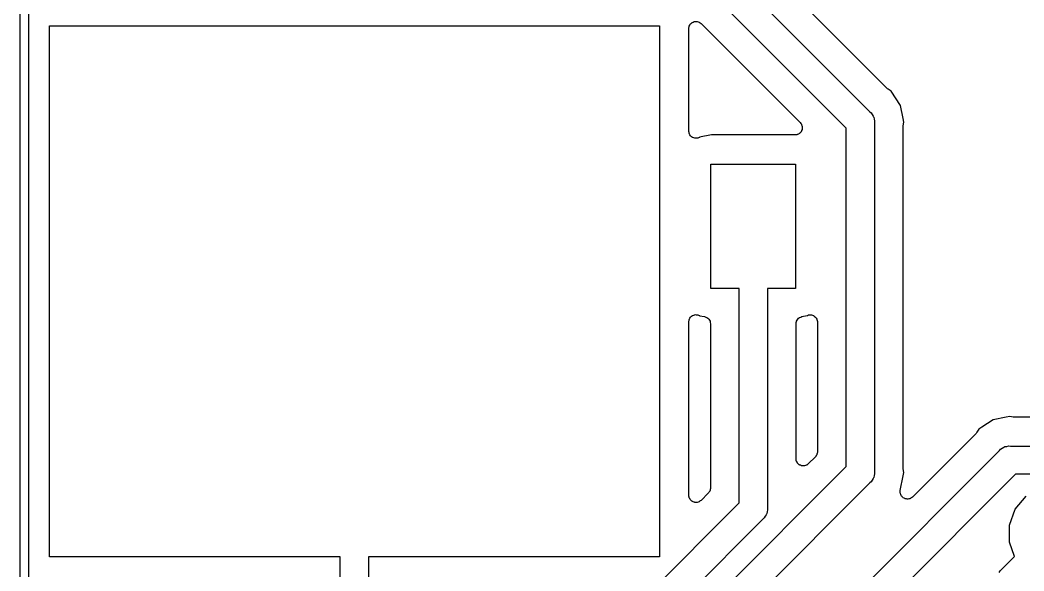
# Model space of a CAD drawing. Extents: x 92.1 to 192.1, y -135.1 to -45.9.
# Drawn here: x 92.12 to 109.9, y -118.01 to -108.26 of the extents above; entities that cross this region are included whole.
import ezdxf

# ---------------------------------------------------------------- set-up
doc = ezdxf.new("R2010")
doc.units = 0
doc.header["$MEASUREMENT"] = 0
doc.layers.add('BLACK', color=7, linetype='CONTINUOUS')

msp = doc.modelspace()

# ---------------------------------------------------------------- linework, layer by layer
at = {"layer": 'BLACK', "linetype": 'CONTINUOUS'}
for p, q in [((92.125, -135.007), (92.125, -45.9934)), ((92.275, -46.075), (92.275, -134.925)), ((107.474, -109.469), (102.641, -104.636)), ((102.096, -104.809), (107.169, -109.882)), ((106.75, -110.17), (101.677, -105.097)), ((92.644, -117.759), (92.644, -108.359)), ((92.644, -108.359), (103.444, -108.359)), ((103.444, -108.359), (103.444, -117.759)), ((103.964, -108.41), (103.967, -108.393)), ((103.964, -110.225), (103.964, -108.41)), ((103.967, -108.393), (103.969, -108.377)), ((103.969, -108.377), (103.971, -108.372)), ((103.971, -108.372), (103.972, -108.366)), ((103.972, -108.366), (103.98, -108.352)), ((103.98, -108.352), (103.987, -108.337)), ((103.987, -108.337), (103.991, -108.333)), ((103.991, -108.333), (103.994, -108.328)), ((103.994, -108.328), (104.007, -108.318)), ((104.007, -108.318), (104.019, -108.306)), ((104.019, -108.306), (104.024, -108.303)), ((104.024, -108.303), (104.028, -108.3)), ((104.028, -108.3), (104.044, -108.294)), ((104.044, -108.294), (104.059, -108.287)), ((104.059, -108.287), (104.064, -108.287)), ((104.064, -108.287), (104.069, -108.285)), ((104.069, -108.285), (104.086, -108.285)), ((104.086, -108.285), (104.103, -108.283)), ((104.103, -108.283), (104.108, -108.285)), ((104.108, -108.285), (104.113, -108.285)), ((104.113, -108.285), (104.129, -108.29)), ((104.129, -108.29), (104.145, -108.295)), ((104.145, -108.295), (104.15, -108.298)), ((104.15, -108.298), (104.155, -108.3)), ((104.155, -108.3), (104.168, -108.31)), ((104.168, -108.31), (104.181, -108.32)), ((104.181, -108.32), (105.936, -110.075)), ((107.485, -109.476), (107.474, -109.469)), ((107.494, -109.485), (107.485, -109.476)), ((107.546, -109.52), (107.494, -109.485)), ((107.714, -109.771), (107.546, -109.52)), ((107.76, -110.004), (107.714, -109.771)), ((107.169, -109.882), (107.194, -109.904)), ((107.194, -109.904), (107.211, -109.932)), ((107.211, -109.932), (107.23, -109.96)), ((107.23, -109.96), (107.233, -109.97)), ((107.233, -109.97), (107.239, -109.98)), ((107.239, -109.98), (107.244, -110.013)), ((107.773, -110.067), (107.76, -110.004)), ((107.76, -110.004), (107.76, -110.004)), ((105.936, -110.075), (105.946, -110.089)), ((105.946, -110.089), (105.957, -110.101)), ((105.957, -110.101), (105.958, -110.107)), ((105.958, -110.107), (105.962, -110.111)), ((105.962, -110.111), (105.966, -110.127)), ((105.966, -110.127), (105.972, -110.143)), ((105.972, -110.187), (105.97, -110.192)), ((105.972, -110.143), (105.972, -110.148)), ((105.972, -110.148), (105.973, -110.154)), ((105.973, -110.154), (105.972, -110.17)), ((105.972, -110.17), (105.972, -110.187)), ((106.75, -116.162), (106.75, -110.17)), ((107.244, -110.013), (107.253, -110.045)), ((107.253, -110.045), (107.25, -110.078)), ((107.25, -110.078), (107.25, -116.255)), ((107.758, -110.154), (107.76, -110.142)), ((107.758, -116.179), (107.758, -110.154)), ((107.76, -110.129), (107.773, -110.067)), ((107.76, -110.142), (107.76, -110.129)), ((103.965, -110.229), (103.964, -110.225)), ((103.965, -110.234), (103.965, -110.229)), ((103.969, -110.251), (103.965, -110.234)), ((103.972, -110.269), (103.969, -110.251)), ((103.974, -110.272), (103.972, -110.269)), ((103.975, -110.276), (103.974, -110.272)), ((103.985, -110.291), (103.975, -110.276)), ((103.994, -110.307), (103.985, -110.291)), ((103.997, -110.31), (103.994, -110.307)), ((104, -110.313), (103.997, -110.31)), ((104.014, -110.324), (104, -110.313)), ((104.028, -110.335), (104.014, -110.324)), ((104.032, -110.337), (104.028, -110.335)), ((104.035, -110.339), (104.032, -110.337)), ((104.053, -110.344), (104.035, -110.339)), ((104.069, -110.35), (104.053, -110.344)), ((104.074, -110.35), (104.069, -110.35)), ((104.078, -110.351), (104.074, -110.35)), ((104.096, -110.35), (104.078, -110.351)), ((104.113, -110.35), (104.096, -110.35)), ((104.117, -110.349), (104.113, -110.35)), ((104.122, -110.349), (104.117, -110.349)), ((104.138, -110.341), (104.122, -110.349)), ((104.155, -110.335), (104.138, -110.341)), ((104.156, -110.334), (104.155, -110.335)), ((104.368, -110.292), (104.156, -110.334)), ((105.847, -110.292), (104.368, -110.292)), ((105.863, -110.289), (105.847, -110.292)), ((105.879, -110.288), (105.863, -110.289)), ((105.885, -110.285), (105.879, -110.288)), ((105.89, -110.284), (105.885, -110.285)), ((105.904, -110.276), (105.89, -110.284)), ((105.919, -110.269), (105.904, -110.276)), ((105.923, -110.265), (105.919, -110.269)), ((105.928, -110.262), (105.923, -110.265)), ((105.939, -110.25), (105.928, -110.262)), ((105.951, -110.238), (105.939, -110.25)), ((105.953, -110.233), (105.951, -110.238)), ((105.957, -110.228), (105.953, -110.233)), ((105.962, -110.213), (105.957, -110.228)), ((105.969, -110.198), (105.962, -110.213)), ((105.97, -110.192), (105.969, -110.198)), ((104.356, -113.012), (104.356, -110.812)), ((104.356, -110.812), (105.856, -110.812)), ((105.856, -110.812), (105.856, -113.012)), ((104.856, -113.012), (104.356, -113.012)), ((104.856, -116.803), (104.856, -113.012)), ((105.856, -113.012), (105.356, -113.012)), ((105.356, -113.012), (105.356, -116.896)), ((103.969, -113.574), (103.972, -113.556)), ((103.972, -113.556), (103.974, -113.553)), ((103.974, -113.553), (103.975, -113.548)), ((103.975, -113.548), (103.985, -113.534)), ((103.985, -113.534), (103.994, -113.518)), ((103.994, -113.518), (103.997, -113.515)), ((103.997, -113.515), (104, -113.512)), ((104, -113.512), (104.014, -113.501)), ((104.014, -113.501), (104.028, -113.49)), ((104.028, -113.49), (104.032, -113.488)), ((104.032, -113.488), (104.035, -113.486)), ((104.035, -113.486), (104.053, -113.481)), ((104.053, -113.481), (104.069, -113.475)), ((104.069, -113.475), (104.074, -113.475)), ((104.074, -113.475), (104.078, -113.473)), ((104.078, -113.473), (104.096, -113.475)), ((104.096, -113.475), (104.113, -113.475)), ((104.113, -113.475), (104.117, -113.476)), ((104.117, -113.476), (104.122, -113.476)), ((104.122, -113.476), (104.138, -113.483)), ((104.138, -113.483), (104.155, -113.49)), ((104.155, -113.49), (104.156, -113.491)), ((104.156, -113.491), (104.245, -113.508)), ((104.245, -113.508), (104.265, -113.516)), ((104.265, -113.516), (104.284, -113.523)), ((104.284, -113.523), (104.285, -113.524)), ((104.285, -113.524), (104.286, -113.524)), ((104.286, -113.524), (104.302, -113.538)), ((104.302, -113.538), (104.318, -113.551)), ((104.318, -113.551), (104.319, -113.553)), ((104.319, -113.553), (104.32, -113.553)), ((104.32, -113.553), (104.33, -113.572)), ((105.882, -113.572), (105.892, -113.553)), ((105.892, -113.553), (105.893, -113.553)), ((105.893, -113.551), (105.909, -113.538)), ((105.893, -113.553), (105.893, -113.551)), ((105.909, -113.538), (105.925, -113.524)), ((105.925, -113.524), (105.926, -113.524)), ((105.926, -113.524), (105.927, -113.523)), ((105.927, -113.523), (105.947, -113.516)), ((105.947, -113.516), (105.966, -113.508)), ((105.966, -113.508), (106.06, -113.49)), ((106.06, -113.49), (106.068, -113.487)), ((106.068, -113.487), (106.085, -113.479)), ((106.085, -113.479), (106.089, -113.479)), ((106.089, -113.479), (106.093, -113.478)), ((106.093, -113.478), (106.111, -113.478)), ((106.111, -113.478), (106.129, -113.477)), ((106.129, -113.477), (106.133, -113.478)), ((106.133, -113.478), (106.137, -113.478)), ((106.137, -113.478), (106.154, -113.484)), ((106.154, -113.484), (106.171, -113.489)), ((106.171, -113.489), (106.175, -113.491)), ((106.175, -113.491), (106.178, -113.493)), ((106.178, -113.493), (106.192, -113.504)), ((106.192, -113.504), (106.207, -113.515)), ((106.207, -113.515), (106.209, -113.518)), ((106.209, -113.518), (106.212, -113.521)), ((106.212, -113.521), (106.221, -113.537)), ((106.221, -113.537), (106.231, -113.552)), ((106.231, -113.552), (106.232, -113.556)), ((106.232, -113.556), (106.234, -113.559)), ((106.234, -113.559), (106.237, -113.577)), ((103.964, -113.6), (103.965, -113.595)), ((103.964, -116.67), (103.964, -113.6)), ((103.965, -113.591), (103.969, -113.574)), ((103.965, -113.595), (103.965, -113.591)), ((104.33, -113.572), (104.34, -113.59)), ((104.34, -113.59), (104.34, -113.591)), ((104.34, -113.591), (104.341, -113.592)), ((104.341, -113.592), (104.344, -113.613)), ((104.344, -113.613), (104.348, -113.633)), ((104.348, -113.633), (104.348, -116.54)), ((105.864, -113.633), (105.867, -113.613)), ((105.864, -116.024), (105.864, -113.633)), ((105.867, -113.613), (105.87, -113.592)), ((105.87, -113.592), (105.871, -113.591)), ((105.871, -113.59), (105.882, -113.572)), ((105.871, -113.591), (105.871, -113.59)), ((106.237, -113.577), (106.242, -113.594)), ((106.242, -113.594), (106.241, -113.599)), ((106.241, -113.599), (106.242, -113.603)), ((106.242, -113.603), (106.242, -115.899)), ((109.352, -115.334), (109.154, -115.466)), ((109.585, -115.288), (109.352, -115.334)), ((109.647, -115.275), (109.585, -115.288)), ((109.585, -115.288), (109.585, -115.288)), ((109.71, -115.288), (109.647, -115.275)), ((109.722, -115.288), (109.71, -115.288)), ((109.735, -115.29), (109.722, -115.288)), ((111.027, -115.29), (109.735, -115.29)), ((109.101, -115.502), (109.066, -115.554)), ((109.154, -115.466), (109.101, -115.502)), ((109.154, -115.466), (109.154, -115.466)), ((109.05, -115.574), (107.924, -116.7)), ((109.057, -115.563), (109.05, -115.574)), ((109.066, -115.554), (109.057, -115.563)), ((109.463, -115.879), (109.484, -115.854)), ((109.484, -115.854), (109.513, -115.837)), ((109.513, -115.837), (109.54, -115.818)), ((109.54, -115.818), (109.551, -115.815)), ((109.551, -115.815), (109.561, -115.809)), ((109.561, -115.809), (109.593, -115.804)), ((109.593, -115.804), (109.625, -115.795)), ((109.625, -115.795), (109.658, -115.798)), ((109.658, -115.798), (111.103, -115.798)), ((105.866, -116.04), (105.864, -116.024)), ((105.868, -116.057), (105.866, -116.04)), ((106.205, -115.989), (106.08, -116.114)), ((106.208, -115.985), (106.205, -115.989)), ((106.212, -115.981), (106.208, -115.985)), ((106.221, -115.967), (106.212, -115.981)), ((106.23, -115.953), (106.221, -115.967)), ((106.232, -115.948), (106.23, -115.953)), ((106.234, -115.943), (106.232, -115.948)), ((106.237, -115.927), (106.234, -115.943)), ((106.242, -115.91), (106.237, -115.927)), ((106.242, -115.899), (106.241, -115.905)), ((106.241, -115.905), (106.242, -115.91)), ((106.252, -119.09), (109.463, -115.879)), ((104.225, -118.688), (106.75, -116.162)), ((105.87, -116.062), (105.868, -116.057)), ((105.871, -116.067), (105.87, -116.062)), ((105.88, -116.082), (105.871, -116.067)), ((105.887, -116.097), (105.88, -116.082)), ((105.891, -116.101), (105.887, -116.097)), ((105.893, -116.105), (105.891, -116.101)), ((105.906, -116.116), (105.893, -116.105)), ((105.918, -116.128), (105.906, -116.116)), ((105.923, -116.13), (105.918, -116.128)), ((105.927, -116.134), (105.923, -116.13)), ((105.943, -116.139), (105.927, -116.134)), ((105.958, -116.146), (105.943, -116.139)), ((105.963, -116.147), (105.958, -116.146)), ((105.969, -116.149), (105.963, -116.147)), ((105.985, -116.149), (105.969, -116.149)), ((106.002, -116.15), (105.985, -116.149)), ((106.007, -116.149), (106.002, -116.15)), ((106.013, -116.149), (106.007, -116.149)), ((106.028, -116.143), (106.013, -116.149)), ((106.044, -116.139), (106.028, -116.143)), ((106.049, -116.136), (106.044, -116.139)), ((106.054, -116.134), (106.049, -116.136)), ((106.067, -116.123), (106.054, -116.134)), ((106.08, -116.114), (106.067, -116.123)), ((107.76, -116.191), (107.758, -116.179)), ((107.76, -116.204), (107.76, -116.191)), ((107.773, -116.266), (107.76, -116.204)), ((109.751, -116.298), (106.484, -119.565)), ((107.211, -116.4), (107.194, -116.429)), ((107.23, -116.373), (107.211, -116.4)), ((107.233, -116.362), (107.23, -116.373)), ((107.239, -116.353), (107.233, -116.362)), ((107.244, -116.32), (107.239, -116.353)), ((107.253, -116.288), (107.244, -116.32)), ((107.25, -116.255), (107.253, -116.288)), ((107.709, -116.585), (107.76, -116.328)), ((107.76, -116.328), (107.773, -116.266)), ((107.76, -116.328), (107.76, -116.328)), ((111.01, -116.298), (109.751, -116.298)), ((104.34, -116.584), (104.337, -116.589)), ((104.343, -116.568), (104.34, -116.584)), ((104.347, -116.551), (104.343, -116.568)), ((104.348, -116.54), (104.347, -116.546)), ((104.347, -116.546), (104.347, -116.551)), ((107.169, -116.45), (104.644, -118.976)), ((107.194, -116.429), (107.169, -116.45)), ((107.709, -116.592), (107.709, -116.585)), ((103.967, -116.686), (103.964, -116.67)), ((103.969, -116.702), (103.967, -116.686)), ((103.971, -116.708), (103.969, -116.702)), ((103.972, -116.713), (103.971, -116.708)), ((103.98, -116.727), (103.972, -116.713)), ((103.987, -116.742), (103.98, -116.727)), ((103.991, -116.746), (103.987, -116.742)), ((103.994, -116.751), (103.991, -116.746)), ((104.007, -116.762), (103.994, -116.751)), ((104.019, -116.774), (104.007, -116.762)), ((104.181, -116.759), (104.168, -116.769)), ((104.31, -116.63), (104.181, -116.759)), ((104.314, -116.626), (104.31, -116.63)), ((104.318, -116.622), (104.314, -116.626)), ((104.326, -116.608), (104.318, -116.622)), ((104.336, -116.594), (104.326, -116.608)), ((104.337, -116.589), (104.336, -116.594)), ((107.707, -116.599), (107.709, -116.592)), ((107.709, -116.614), (107.707, -116.599)), ((107.708, -116.629), (107.709, -116.614)), ((107.711, -116.636), (107.708, -116.629)), ((107.711, -116.643), (107.711, -116.636)), ((107.718, -116.657), (107.711, -116.643)), ((107.723, -116.671), (107.718, -116.657)), ((107.727, -116.676), (107.723, -116.671)), ((107.73, -116.683), (107.727, -116.676)), ((107.741, -116.693), (107.73, -116.683)), ((107.75, -116.705), (107.741, -116.693)), ((107.756, -116.709), (107.75, -116.705)), ((107.761, -116.714), (107.756, -116.709)), ((107.775, -116.72), (107.761, -116.714)), ((107.788, -116.728), (107.775, -116.72)), ((107.795, -116.73), (107.788, -116.728)), ((107.801, -116.733), (107.795, -116.73)), ((107.816, -116.734), (107.801, -116.733)), ((107.831, -116.737), (107.816, -116.734)), ((107.838, -116.736), (107.831, -116.737)), ((107.845, -116.736), (107.838, -116.736)), ((107.86, -116.732), (107.845, -116.736)), ((107.875, -116.73), (107.86, -116.732)), ((107.881, -116.727), (107.875, -116.73)), ((107.888, -116.725), (107.881, -116.727)), ((107.9, -116.716), (107.888, -116.725)), ((107.913, -116.709), (107.9, -116.716)), ((107.918, -116.704), (107.913, -116.709)), ((107.924, -116.7), (107.918, -116.704)), ((109.743, -116.916), (109.935, -116.687)), ((103.226, -118.434), (104.856, -116.803)), ((104.024, -116.776), (104.019, -116.774)), ((104.028, -116.78), (104.024, -116.776)), ((104.044, -116.785), (104.028, -116.78)), ((104.059, -116.792), (104.044, -116.785)), ((104.064, -116.793), (104.059, -116.792)), ((104.069, -116.795), (104.064, -116.793)), ((104.086, -116.795), (104.069, -116.795)), ((104.103, -116.796), (104.086, -116.795)), ((104.108, -116.795), (104.103, -116.796)), ((104.113, -116.795), (104.108, -116.795)), ((104.129, -116.789), (104.113, -116.795)), ((104.145, -116.785), (104.129, -116.789)), ((104.15, -116.781), (104.145, -116.785)), ((104.155, -116.78), (104.15, -116.781)), ((104.168, -116.769), (104.155, -116.78)), ((105.358, -116.929), (105.35, -116.961)), ((105.356, -116.896), (105.358, -116.929)), ((109.64, -117.198), (109.743, -116.916)), ((105.275, -117.091), (103.645, -118.722)), ((105.3, -117.07), (105.275, -117.091)), ((105.317, -117.041), (105.3, -117.07)), ((105.336, -117.014), (105.317, -117.041)), ((105.339, -117.003), (105.336, -117.014)), ((105.344, -116.994), (105.339, -117.003)), ((105.35, -116.961), (105.344, -116.994)), ((109.64, -117.498), (109.64, -117.198)), ((109.732, -117.752), (109.64, -117.498)), ((97.794, -117.759), (92.644, -117.759)), ((97.794, -119.909), (97.794, -117.759)), ((103.444, -117.759), (98.294, -117.759)), ((98.294, -117.759), (98.294, -119.909)), ((109.499, -117.985), (109.732, -117.752)), ((109.457, -118.035), (109.474, -118.007)), ((109.474, -118.007), (109.499, -117.985))]:
    msp.add_line(p, q, dxfattribs=at)

doc.saveas('drawing.dxf')
